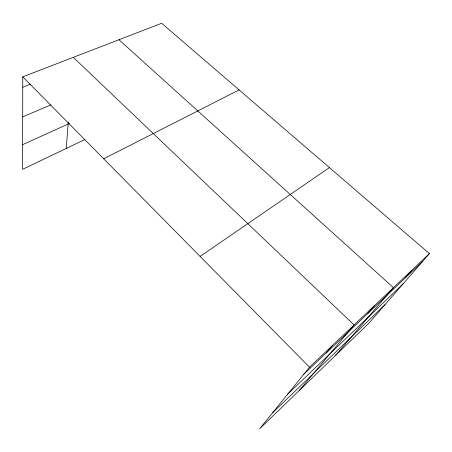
<?xml version="1.0" encoding="UTF-8"?>
<svg xmlns="http://www.w3.org/2000/svg" width="452" height="452" viewBox="0 0 452 452"><rect width="100%" height="100%" fill="white"/><g stroke="black" fill="none" stroke-linecap="round" stroke-linejoin="round"><path stroke-width="0.68" d="M429.4 253.6L309.518 367.193L259.702 428.716L368.934 323.157L429.4 253.6L161.669 23.284L22.758 76.834L22.6 169.302L84.79 139.583M66.229 148.454L68.28 122.04M326.485 352.724L332.525 345.39M299.574 390.183L354.097 324.948L73.303 57.347M367.917 313.372L374.363 305.75M335.486 355.487L393.438 287.675L118.983 39.742M405.218 277.94L411.947 270.138M272.629 412.744L384.974 304.71M287.506 394.37L403.127 283.828M303.738 374.329L422.569 261.459M200.117 256.414L329.423 167.596M103.7 158.793L239.119 89.914M22.64 144.668L69.41 123.469M22.69 116.882L50.918 104.87M22.741 87.23L30.595 84.117M22.758 76.834L309.518 367.193"/></g></svg>
